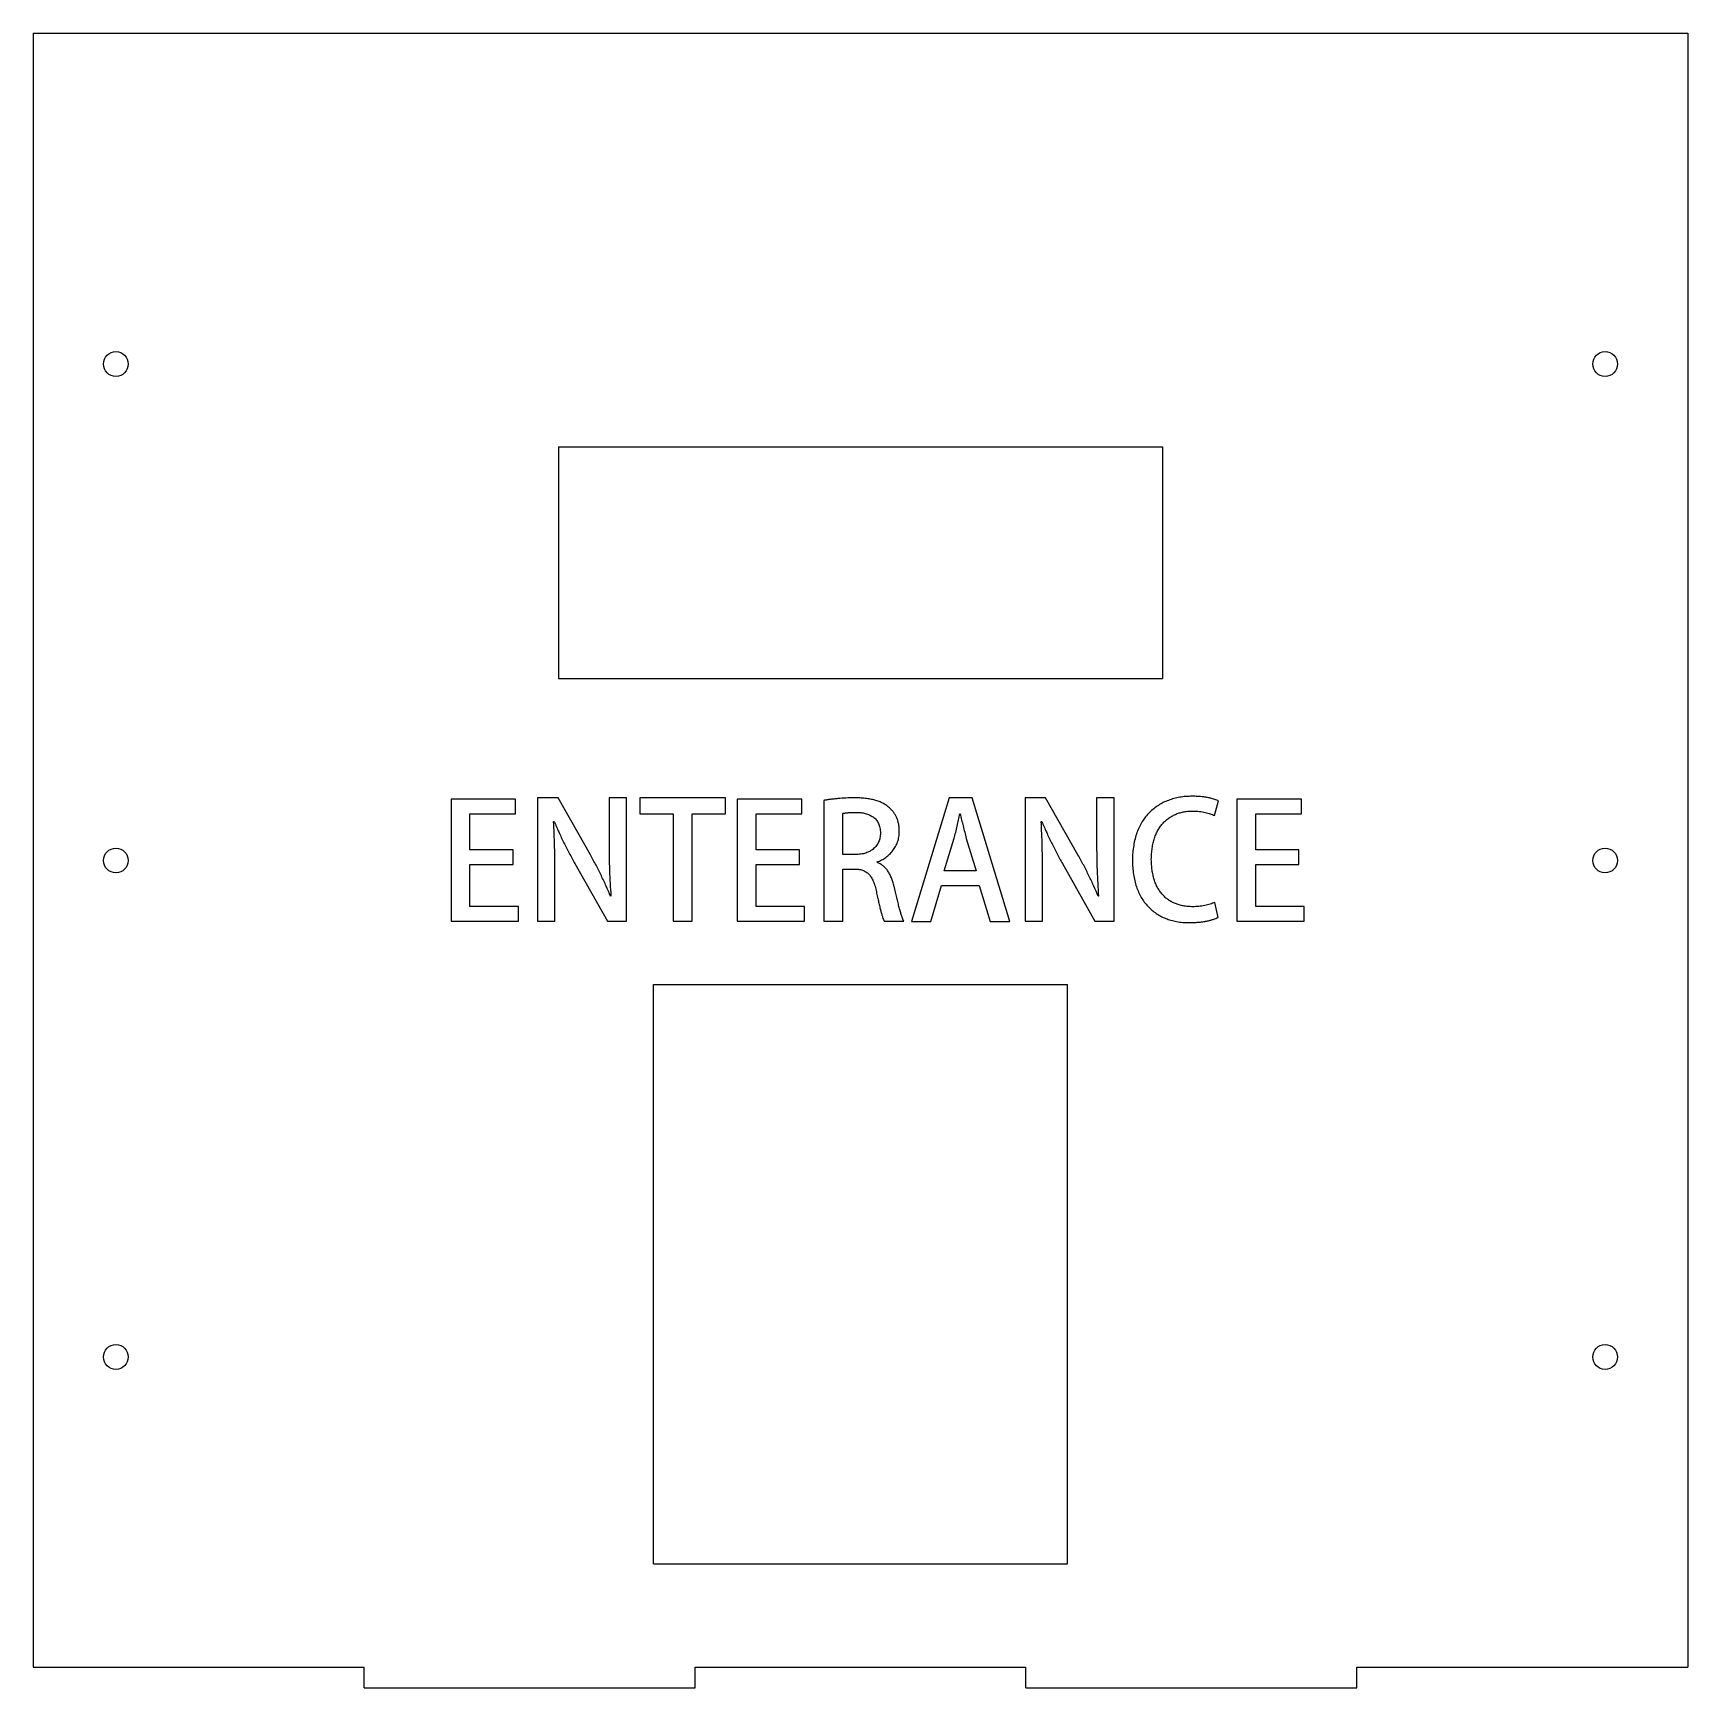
# Model space of a CAD drawing. Header units: millimetres. Extents: x -100 to 100, y -100 to 100.
import ezdxf

# ---------------------------------------------------------------- set-up
doc = ezdxf.new("R2010")
doc.units = ezdxf.units.MM

msp = doc.modelspace()

# ---------------------------------------------------------------- linework, layer by layer
at = {"color": 7, "linetype": 'Continuous', "lineweight": 25}
for p, q in [((-100, 100), (-100, -97.5)), ((-100, 100), (100, 100)), ((100, 100), (100, -97.5)), ((-36.5, 50), (-36.5, 22)), ((-36.5, 50), (36.5, 50)), ((36.5, 50), (36.5, 22)), ((-36.5, 22), (36.5, 22)), ((-41.68, 7.4), (-49.49, 7.4)), ((-49.49, 7.4), (-49.49, -7.35)), ((-41.68, 5.63), (-41.68, 7.4)), ((-36.56, 7.59), (-39.04, 7.59)), ((-39.04, 7.59), (-39.04, -7.35)), ((-32.65, 0.67), (-36.56, 7.59)), ((-28.28, 7.57), (-30.39, 7.57)), ((-30.39, 7.57), (-30.39, 2.08)), ((-28.28, -7.35), (-28.28, 7.57)), ((-16.33, 7.57), (-26.65, 7.57)), ((-26.65, 7.57), (-26.65, 5.64)), ((-16.33, 5.64), (-16.33, 7.57)), ((-7.08, 7.4), (-14.89, 7.4)), ((-14.89, 7.4), (-14.89, -7.35)), ((-7.08, 5.63), (-7.08, 7.4)), ((-4.44, 7.26), (-4.44, -7.33)), ((10.73, 7.58), (6.18, -7.39)), ((13.49, 7.58), (10.73, 7.58)), ((18.05, -7.39), (13.49, 7.58)), ((22.37, 7.59), (19.89, 7.59)), ((19.89, 7.59), (19.89, -7.35)), ((26.28, 0.67), (22.37, 7.59)), ((30.65, 7.57), (28.54, 7.57)), ((28.54, 7.57), (28.54, 2.08)), ((30.65, -7.35), (30.65, 7.57)), ((42.78, 5.44), (43.27, 7.22)), ((53.29, 7.4), (45.48, 7.4)), ((45.48, 7.4), (45.48, -7.35)), ((53.29, 5.63), (53.29, 7.4)), ((-47.21, 1.28), (-47.21, 5.63)), ((-47.21, 5.63), (-41.68, 5.63)), ((-37.09, 4.71), (-37.01, 4.73)), ((-26.65, 5.64), (-22.64, 5.64)), ((-22.64, 5.64), (-22.64, -7.32)), ((-20.35, -7.32), (-20.35, 5.64)), ((-20.35, 5.64), (-16.33, 5.64)), ((-12.61, 1.28), (-12.61, 5.63)), ((-12.61, 5.63), (-7.08, 5.63)), ((-2.15, 0.72), (-2.15, 5.69)), ((12.01, 5.63), (12.05, 5.63)), ((21.84, 4.71), (21.92, 4.73)), ((47.77, 1.28), (47.77, 5.63)), ((47.77, 5.63), (53.29, 5.63)), ((10.13, -1.26), (11.31, 2.69)), ((12.79, 2.67), (13.96, -1.26)), ((-41.99, 1.28), (-47.21, 1.28)), ((-41.99, -0.5), (-41.99, 1.28)), ((-7.39, 1.28), (-12.61, 1.28)), ((-7.39, -0.5), (-7.39, 1.28)), ((-0.63, 0.72), (-2.15, 0.72)), ((52.98, 1.28), (47.77, 1.28)), ((52.98, -0.5), (52.98, 1.28)), ((-47.21, -5.57), (-47.21, -0.5)), ((-47.21, -0.5), (-41.99, -0.5)), ((-36.93, -7.35), (-36.93, -1.79)), ((-34.53, -0.38), (-30.59, -7.35)), ((-12.61, -5.57), (-12.61, -0.5)), ((-12.61, -0.5), (-7.39, -0.5)), ((-2.15, -7.33), (-2.15, -1.03)), ((-2.15, -1.03), (-0.79, -1.03)), ((2, -0.22), (2, -0.18)), ((13.96, -1.26), (10.13, -1.26)), ((22, -7.35), (22, -1.79)), ((24.4, -0.38), (28.34, -7.35)), ((47.77, -5.57), (47.77, -0.5)), ((47.77, -0.5), (52.98, -0.5)), ((8.49, -7.39), (9.78, -3.01)), ((9.78, -3.01), (14.33, -3.01)), ((14.33, -3.01), (15.67, -7.39)), ((-41.35, -5.57), (-47.21, -5.57)), ((-41.35, -7.35), (-41.35, -5.57)), ((-30.16, -4.3), (-30.21, -4.32)), ((-6.75, -5.57), (-12.61, -5.57)), ((-6.75, -7.35), (-6.75, -5.57)), ((28.77, -4.3), (28.72, -4.32)), ((43.21, -6.89), (42.82, -5.06)), ((53.62, -5.57), (47.77, -5.57)), ((53.62, -7.35), (53.62, -5.57)), ((-49.49, -7.35), (-41.35, -7.35)), ((-39.04, -7.35), (-36.93, -7.35)), ((-30.59, -7.35), (-28.28, -7.35)), ((-22.64, -7.32), (-20.35, -7.32)), ((-14.89, -7.35), (-6.75, -7.35)), ((-4.44, -7.33), (-2.15, -7.33)), ((2.86, -7.33), (5.22, -7.33)), ((6.18, -7.39), (8.49, -7.39)), ((15.67, -7.39), (18.05, -7.39)), ((19.89, -7.35), (22, -7.35)), ((28.34, -7.35), (30.65, -7.35)), ((45.48, -7.35), (53.62, -7.35)), ((-25, -15), (25, -15)), ((-25, -85), (-25, -15)), ((25, -85), (25, -15)), ((-25, -85), (25, -85)), ((-100, -97.5), (-60, -97.5)), ((-60, -100), (-60, -97.5)), ((-20, -97.5), (20, -97.5)), ((-20, -100), (-20, -97.5)), ((20, -100), (20, -97.5)), ((60, -97.5), (100, -97.5)), ((60, -100), (60, -97.5)), ((-60, -100), (-20, -100)), ((20, -100), (60, -100))]:
    msp.add_line(p, q, dxfattribs=at)
for centre in [(-90, 60), (90, 60), (-90, 0), (90, 0), (-90, -60), (90, -60)]:
    msp.add_circle(centre, 1.5, dxfattribs=at)
for points, knots in [([(-0.77, 7.57), (-1.1, 7.57), (-1.76, 7.55), (-2.58, 7.5), (-3.2, 7.43), (-3.64, 7.39), (-4.05, 7.33), (-4.31, 7.28), (-4.44, 7.26)], [0, 0, 0, 0, 0.271798, 0.535698, 0.662298, 0.781395, 0.893974, 1, 1, 1, 1]), ([(3.49, 6.38), (3.37, 6.48), (3.13, 6.68), (2.7, 6.93), (2.24, 7.14), (1.73, 7.3), (1.17, 7.43), (0.56, 7.52), (-0.09, 7.57), (-0.54, 7.57), (-0.77, 7.57)], [0, 0, 0, 0, 0.103403, 0.209788, 0.321844, 0.440604, 0.566457, 0.70122, 0.845524, 1, 1, 1, 1]), ([(4.69, 3.53), (4.69, 3.68), (4.68, 3.96), (4.62, 4.38), (4.53, 4.77), (4.4, 5.14), (4.23, 5.49), (4.02, 5.81), (3.77, 6.11), (3.58, 6.29), (3.49, 6.38)], [0, 0, 0, 0, 0.13689, 0.267899, 0.393943, 0.516733, 0.636681, 0.756113, 0.877099, 1, 1, 1, 1]), ([(40.09, 7.76), (39.84, 7.76), (39.33, 7.75), (38.59, 7.65), (37.89, 7.5), (37.22, 7.28), (36.59, 7.01), (36, 6.67), (35.44, 6.27), (34.92, 5.81), (34.45, 5.29), (34.04, 4.71), (33.69, 4.07), (33.4, 3.37), (33.17, 2.61), (33, 1.8), (32.9, 0.93), (32.87, 0.33), (32.86, 0.02)], [0, 0, 0, 0, 0.0645368, 0.1264512, 0.186465, 0.2445917, 0.3019182, 0.3588408, 0.4158559, 0.4737075, 0.5321876, 0.5914187, 0.6520869, 0.7147615, 0.7804269, 0.8494315, 0.9224678, 1, 1, 1, 1]), ([(43.27, 7.22), (43.21, 7.24), (43.07, 7.31), (42.82, 7.39), (42.51, 7.48), (42.15, 7.57), (41.72, 7.66), (41.23, 7.71), (40.68, 7.75), (40.3, 7.76), (40.09, 7.76)], [0, 0, 0, 0, 0.062216, 0.142379, 0.239904, 0.356317, 0.489773, 0.641894, 0.811581, 1, 1, 1, 1]), ([(-36.93, -1.79), (-36.93, -1.48), (-36.94, -0.86), (-36.94, 0.05), (-36.95, 0.91), (-36.98, 1.97), (-37.01, 3.24), (-37.07, 4.23), (-37.09, 4.71)], [0, 0, 0, 0, 0.146581, 0.285863, 0.417801, 0.541968, 0.776955, 1, 1, 1, 1]), ([(-37.01, 4.73), (-36.83, 4.3), (-36.47, 3.43), (-35.85, 2.15), (-35.2, 0.88), (-34.75, 0.04), (-34.53, -0.38)], [0, 0, 0, 0, 0.246027, 0.497503, 0.750477, 1, 1, 1, 1]), ([(-2.15, 5.69), (-2.11, 5.7), (-2.03, 5.71), (-1.89, 5.74), (-1.73, 5.76), (-1.54, 5.78), (-1.33, 5.8), (-1.1, 5.81), (-0.85, 5.82), (-0.67, 5.82), (-0.58, 5.82)], [0, 0, 0, 0, 0.07631, 0.164796, 0.268786, 0.386668, 0.518401, 0.664216, 0.825931, 1, 1, 1, 1]), ([(-0.58, 5.82), (-0.47, 5.82), (-0.27, 5.82), (0.02, 5.79), (0.3, 5.75), (0.57, 5.69), (0.83, 5.61), (1.07, 5.52), (1.31, 5.4), (1.52, 5.27), (1.73, 5.11), (1.9, 4.93), (2.05, 4.72), (2.18, 4.49), (2.27, 4.23), (2.35, 3.94), (2.39, 3.63), (2.4, 3.42), (2.41, 3.31)], [0, 0, 0, 0, 0.069148, 0.135308, 0.199355, 0.261206, 0.321596, 0.380843, 0.438993, 0.496545, 0.55351, 0.610486, 0.667705, 0.72673, 0.788941, 0.854478, 0.924983, 1, 1, 1, 1]), ([(11.31, 2.69), (11.38, 2.92), (11.51, 3.41), (11.68, 4.16), (11.85, 4.9), (11.96, 5.39), (12.01, 5.63)], [0, 0, 0, 0, 0.2449901, 0.5010763, 0.7558362, 1, 1, 1, 1]), ([(12.05, 5.63), (12.11, 5.39), (12.22, 4.9), (12.4, 4.17), (12.59, 3.42), (12.72, 2.92), (12.79, 2.67)], [0, 0, 0, 0, 0.240502, 0.491651, 0.746369, 1, 1, 1, 1]), ([(22, -1.79), (21.99, -1.48), (21.99, -0.86), (21.99, 0.05), (21.98, 0.91), (21.95, 1.97), (21.92, 3.24), (21.86, 4.23), (21.84, 4.71)], [0, 0, 0, 0, 0.146581, 0.285863, 0.417801, 0.541968, 0.776955, 1, 1, 1, 1]), ([(21.92, 4.73), (22.1, 4.3), (22.46, 3.43), (23.08, 2.15), (23.72, 0.88), (24.18, 0.04), (24.4, -0.38)], [0, 0, 0, 0, 0.246027, 0.497503, 0.750477, 1, 1, 1, 1]), ([(35.15, 0.14), (35.16, 0.38), (35.17, 0.83), (35.25, 1.5), (35.36, 2.11), (35.52, 2.69), (35.72, 3.22), (35.96, 3.7), (36.24, 4.14), (36.57, 4.53), (36.93, 4.87), (37.32, 5.17), (37.73, 5.42), (38.17, 5.63), (38.64, 5.79), (39.13, 5.9), (39.64, 5.97), (39.99, 5.98), (40.17, 5.98)], [0, 0, 0, 0, 0.081254, 0.157719, 0.229458, 0.297649, 0.361922, 0.423825, 0.483386, 0.54169, 0.598877, 0.654445, 0.709744, 0.765154, 0.821305, 0.878805, 0.938175, 1, 1, 1, 1]), ([(40.17, 5.98), (40.31, 5.98), (40.57, 5.98), (40.95, 5.94), (41.32, 5.9), (41.65, 5.82), (41.97, 5.74), (42.26, 5.65), (42.53, 5.55), (42.7, 5.47), (42.78, 5.44)], [0, 0, 0, 0, 0.1510455, 0.2941102, 0.4296416, 0.5581659, 0.6794732, 0.7938775, 0.9000323, 1, 1, 1, 1]), ([(-30.39, 2.08), (-30.39, 1.78), (-30.39, 1.21), (-30.38, 0.37), (-30.36, -0.44), (-30.33, -1.49), (-30.27, -2.77), (-30.2, -3.79), (-30.16, -4.3)], [0, 0, 0, 0, 0.136936, 0.268863, 0.396394, 0.519536, 0.760257, 1, 1, 1, 1]), ([(2.41, 3.31), (2.4, 3.21), (2.39, 3.02), (2.35, 2.75), (2.29, 2.49), (2.2, 2.25), (2.08, 2.02), (1.94, 1.81), (1.78, 1.61), (1.59, 1.43), (1.38, 1.26), (1.15, 1.12), (0.9, 1), (0.63, 0.9), (0.34, 0.82), (0.03, 0.76), (-0.29, 0.73), (-0.52, 0.72), (-0.63, 0.72)], [0, 0, 0, 0, 0.064064, 0.124892, 0.183742, 0.241275, 0.298197, 0.354368, 0.411365, 0.469459, 0.528905, 0.589451, 0.650861, 0.714339, 0.780658, 0.850257, 0.923443, 1, 1, 1, 1]), ([(2, -0.18), (2.19, -0.1), (2.56, 0.05), (3.06, 0.37), (3.52, 0.75), (3.86, 1.12), (4.09, 1.44), (4.25, 1.7), (4.38, 1.97), (4.49, 2.25), (4.58, 2.55), (4.64, 2.87), (4.68, 3.2), (4.69, 3.42), (4.69, 3.53)], [0, 0, 0, 0, 0.123969, 0.245931, 0.365995, 0.487741, 0.549071, 0.610242, 0.671734, 0.733815, 0.79735, 0.863014, 0.930304, 1, 1, 1, 1]), ([(28.54, 2.08), (28.54, 1.78), (28.54, 1.21), (28.55, 0.37), (28.57, -0.44), (28.6, -1.49), (28.66, -2.77), (28.73, -3.79), (28.77, -4.3)], [0, 0, 0, 0, 0.136936, 0.268863, 0.396394, 0.519536, 0.760257, 1, 1, 1, 1]), ([(-30.21, -4.32), (-30.38, -3.91), (-30.73, -3.08), (-31.32, -1.83), (-31.95, -0.57), (-32.41, 0.25), (-32.65, 0.67)], [0, 0, 0, 0, 0.2389605, 0.4875677, 0.7426723, 1, 1, 1, 1]), ([(28.72, -4.32), (28.55, -3.91), (28.2, -3.08), (27.61, -1.83), (26.98, -0.57), (26.52, 0.25), (26.28, 0.67)], [0, 0, 0, 0, 0.2389605, 0.4875677, 0.7426723, 1, 1, 1, 1]), ([(32.86, 0.02), (32.87, -0.27), (32.88, -0.84), (32.98, -1.66), (33.13, -2.44), (33.33, -3.16), (33.6, -3.83), (33.91, -4.46), (34.29, -5.02), (34.72, -5.54), (35.2, -6), (35.72, -6.4), (36.28, -6.74), (36.89, -7.02), (37.53, -7.24), (38.22, -7.39), (38.95, -7.49), (39.45, -7.51), (39.7, -7.51)], [0, 0, 0, 0, 0.076155, 0.148077, 0.216356, 0.281485, 0.343773, 0.403953, 0.46292, 0.521122, 0.578743, 0.635607, 0.69246, 0.749823, 0.8087, 0.86971, 0.933377, 1, 1, 1, 1]), ([(40.13, -5.59), (39.94, -5.58), (39.57, -5.57), (39.04, -5.5), (38.53, -5.38), (38.06, -5.22), (37.61, -5.01), (37.2, -4.76), (36.82, -4.46), (36.48, -4.11), (36.17, -3.72), (35.9, -3.29), (35.67, -2.81), (35.49, -2.3), (35.34, -1.75), (35.24, -1.15), (35.17, -0.52), (35.16, -0.08), (35.15, 0.14)], [0, 0, 0, 0, 0.065848, 0.128566, 0.188739, 0.246597, 0.303105, 0.358957, 0.414875, 0.471572, 0.529329, 0.587991, 0.648736, 0.711788, 0.778153, 0.847997, 0.921726, 1, 1, 1, 1]), ([(-0.79, -1.03), (-0.69, -1.03), (-0.51, -1.03), (-0.24, -1.06), (0.01, -1.1), (0.24, -1.17), (0.46, -1.26), (0.66, -1.37), (0.84, -1.5), (1.01, -1.65), (1.16, -1.83), (1.3, -2.03), (1.43, -2.26), (1.55, -2.51), (1.66, -2.79), (1.76, -3.09), (1.84, -3.42), (1.89, -3.65), (1.92, -3.77)], [0, 0, 0, 0, 0.065913, 0.127975, 0.187344, 0.244069, 0.298208, 0.351392, 0.403137, 0.455207, 0.509187, 0.5662, 0.626787, 0.691398, 0.761257, 0.835793, 0.915258, 1, 1, 1, 1]), ([(4.1, -3.28), (4.06, -3.09), (3.97, -2.73), (3.79, -2.21), (3.59, -1.74), (3.35, -1.32), (3.08, -0.96), (2.76, -0.65), (2.4, -0.4), (2.13, -0.28), (2, -0.22)], [0, 0, 0, 0, 0.150594, 0.291833, 0.422861, 0.545814, 0.662445, 0.775436, 0.886632, 1, 1, 1, 1]), ([(1.92, -3.77), (1.96, -3.99), (2.05, -4.42), (2.19, -5.02), (2.31, -5.57), (2.44, -6.06), (2.56, -6.48), (2.66, -6.83), (2.76, -7.11), (2.83, -7.27), (2.86, -7.33)], [0, 0, 0, 0, 0.183213, 0.351345, 0.504257, 0.641426, 0.761047, 0.86003, 0.940171, 1, 1, 1, 1]), ([(5.22, -7.33), (5.18, -7.25), (5.09, -7.05), (4.98, -6.71), (4.85, -6.3), (4.71, -5.81), (4.57, -5.25), (4.42, -4.64), (4.26, -3.98), (4.16, -3.52), (4.1, -3.28)], [0, 0, 0, 0, 0.067048, 0.152399, 0.256171, 0.377673, 0.514575, 0.664143, 0.826054, 1, 1, 1, 1]), ([(42.82, -5.06), (42.73, -5.1), (42.55, -5.18), (42.26, -5.28), (41.95, -5.37), (41.49, -5.47), (40.88, -5.56), (40.39, -5.58), (40.13, -5.59)], [0, 0, 0, 0, 0.10388, 0.214306, 0.333221, 0.459787, 0.725009, 1, 1, 1, 1]), ([(39.7, -7.51), (39.9, -7.51), (40.28, -7.51), (40.83, -7.46), (41.35, -7.41), (41.82, -7.33), (42.24, -7.23), (42.61, -7.12), (42.93, -7.01), (43.12, -6.93), (43.21, -6.89)], [0, 0, 0, 0, 0.1649873, 0.3185406, 0.4624375, 0.5955675, 0.7173118, 0.8249847, 0.9191349, 1, 1, 1, 1])]:
    msp.add_open_spline(points, degree=3, knots=knots, dxfattribs=at)

doc.saveas('drawing.dxf')
